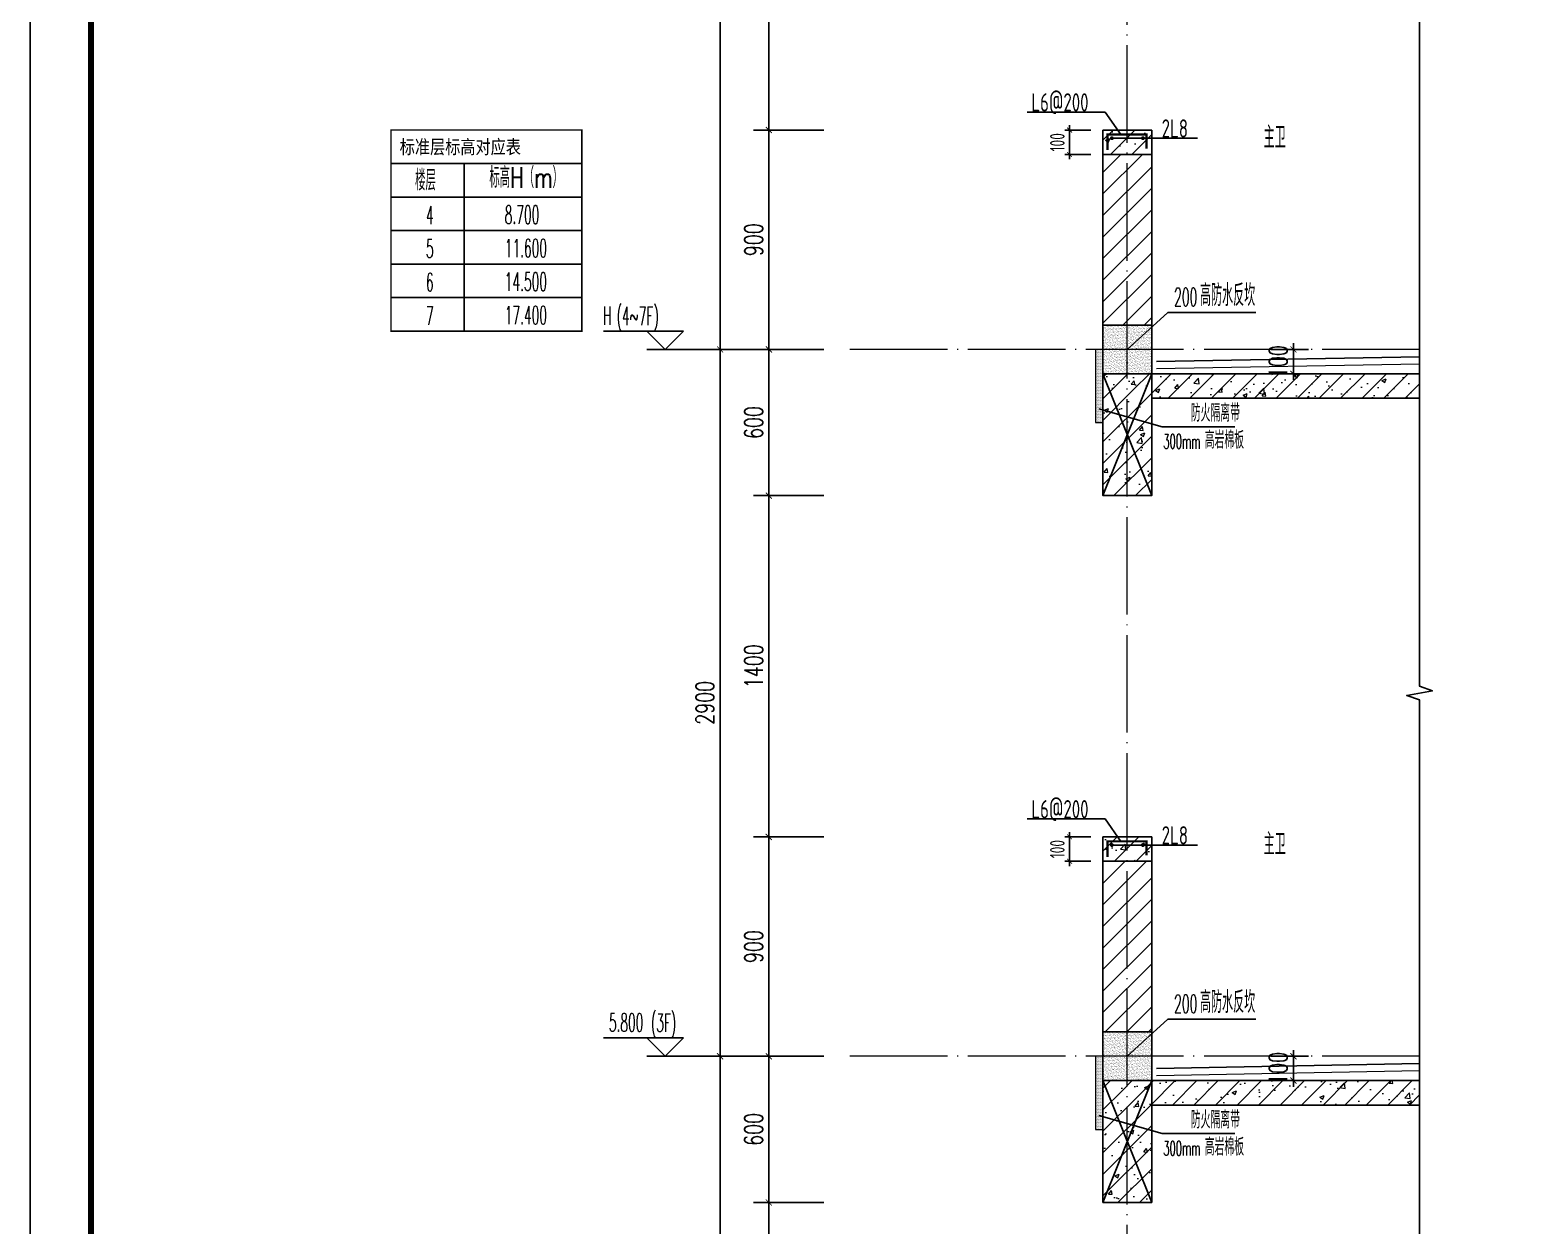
# Model space of a CAD drawing. Extents: x -1058961 to 23600, y -449123 to 2751847.
# Drawn here: x -60361 to -54193, y -27799 to -22893 of the extents above; entities that cross this region are included whole.
import ezdxf

# ---------------------------------------------------------------- set-up
doc = ezdxf.new("R2010")
doc.units = 0
doc.header["$LTSCALE"] = 1000
doc.linetypes.add('DOTE', pattern=[2.4200000000000004, 2, -0.2, 0.02, -0.2])
doc.layers.get('0').update_dxf_attribs({"linetype": 'CONTINUOUS'})
doc.layers.get('DEFPOINTS').update_dxf_attribs({"linetype": 'CONTINUOUS'})
for name, color, linetype in [('C-Sheet-图框', 101, 'CONTINUOUS'), ('DIM', 2, 'CONTINUOUS'), ('DIM_ELEV', 3, 'CONTINUOUS'), ('DIM_IDEN', 67, 'CONTINUOUS'), ('DIM_SYMB', 3, 'CONTINUOUS'), ('PUB_DIM', 3, 'CONTINUOUS'), ('PUB_TEXT', 2, 'CONTINUOUS'), ('REIN', 6, 'CONTINUOUS'), ('S-大样-砼线', 7, 'CONTINUOUS'), ('S-引出线', 40, 'CONTINUOUS'), ('TEXT', 2, 'CONTINUOUS'), ('WALL', 5, 'CONTINUOUS'), ('yichutu', 7, 'CONTINUOUS'), ('看线', 251, 'CONTINUOUS'), ('立面-看线', 251, 'CONTINUOUS')]:
    doc.layers.add(name, color=color, linetype=linetype)
for name, color, linetype, lineweight in [('DOTE', 19, 'DOTE', 9), ('PUB_HATCH', 8, 'CONTINUOUS', 9), ('内粉刷', 37, 'CONTINUOUS', 9), ('图框', 9, 'CONTINUOUS', 18)]:
    doc.layers.add(name, color=color, linetype=linetype, lineweight=lineweight)
doc.styles.add('_TCH_DIM', font='SIMPLEX.shx', dxfattribs={"width": 0.7, "bigfont": 'GBCBIG.shx'})
doc.styles.add('_TCH_DIM_T3', font='SIMPLEX', dxfattribs={"width": 0.7058823529411765, "bigfont": 'GBCBIG'})
doc.styles.add('DIM_FONT_T3', font='SIMPLEX', dxfattribs={"width": 0.7058823529411765, "bigfont": 'GBCBIG'})
doc.styles.add('TSSD_DIMENSION', font='Tssdeng.shx', dxfattribs={"width": 0.7, "bigfont": 'tssdchn.shx'})
doc.styles.add('w', font='tssdeng.shx', dxfattribs={"width": 0.8, "bigfont": 'tssdchn.shx'})
doc.styles.add('宋体', font='', dxfattribs={"height": 50})
doc.styles.get('宋体').set_extended_font_data('SimSun')
doc.dimstyles.new('_TCH_ARCH&&25', dxfattribs={"dimtxt": 74.375, "dimasz": 25, "dimexe": 62.5, "dimexo": 75, "dimgap": 25, "dimtad": 1, "dimdec": 0, "dimzin": 0, "dimdsep": 46, "dimtxsty": '_TCH_DIM_T3', "dimblk": 'ARCHTICK', "dimcen": 0.09, "dimclrt": 7, "dimazin": 0, "dimtfac": 1, "dimtdec": 0, "dimtix": 1, "dimtmove": 2, "dimatfit": 3, "dimldrblk": 'ARCHTICK', "dimfxl": 0, "dimtolj": 1, "dimtzin": 0, "dimarcsym": 0})
doc.dimstyles.new('TSSD_20_20', dxfattribs={"dimtxt": 60, "dimasz": 20, "dimexe": 20, "dimexo": 50, "dimgap": 20, "dimtad": 1, "dimdec": 0, "dimzin": 0, "dimdsep": 46, "dimtxsty": 'TSSD_DIMENSION', "dimblk": 'ARCHTICK', "dimblk1": 'ARCHTICK', "dimblk2": 'ARCHTICK', "dimcen": 0, "dimdle": 20, "dimclrt": 7, "dimadec": 0, "dimazin": 0, "dimtfac": 1, "dimtdec": 0, "dimtix": 1, "dimtmove": 2, "dimatfit": 3, "dimfxl": 0, "dimtolj": 1, "dimtzin": 0, "dimarcsym": 0})
pattern_1 = [(45, (0, 0), (-44.19417382415921, 44.19417382415922), []), (49.99999999999999, (0, 0), (179.3150456501884, -15.68803374564878), [18.75, -206.25]), (355, (0, 0), (-34.68783340325, 188.048033425003), [15, -165]), (100.4514, (14.94292, -1.307335), (144.6273454285054, 172.3598855152384), [15.9350475, -175.285528]), (46.18420000000002, (0, 50), (266.8102621564111, -41.37975358225452), [28.125, -309.3749999999999]), (96.6356, (22.23418625, 46.55167325), (233.6656763871758, 243.5294677251104), [23.902572, -262.92825]), (351.1842, (0, 50), (233.6654862834068, 243.5296502313311), [22.5, -247.5]), (21, (25, 37.5), (149.2267630296154, -100.6547226663347), [18.75, -206.25]), (326.0000000000001, (25, 37.5), (60.82883298039543, 181.2875112617133), [15, -165]), (71.4514, (37.43555825, 29.1120985), (210.0556571453725, 80.6326241774881), [15.9350475, -175.285528]), (37.50000000000001, (0, 0), (3.039963829322667, 83.22346345782788), [0, -163, 0, -167.5, 0, -165.625]), (7.499999999999999, (0, 0), (65.76738436053715, 98.60292797059006), [0, -95.5, 0, -159.25, 0, -63.125]), (327.5, (-55.75, 0), (133.4556090431022, -5.638717933594939), [0, -62.5, 0, -195, 0, -258.75]), (317.5, (-80.75, 0), (145.7965423355966, 25.02624558307943), [0, -81.25, 0, -129.5, 0, -183.75])]

# ---------------------------------------------------------------- blocks, each defined once
blk = doc.blocks.new('GFDDDDRG')
at = {"layer": '图框'}
blk.add_lwpolyline([(923309.7791572664, -107436.9617041193), (923309.7791572663, -159999.4617041193), (893609.7791572664, -159999.4617041193), (893609.7791572665, -107436.9617041193)], close=True, dxfattribs=at)
blk.add_lwpolyline([(923309.7791572664, -107436.9617041193), (923309.7791572663, -159999.4617041193), (893609.7791572664, -159999.4617041193), (893609.7791572665, -107436.9617041193)], close=True, dxfattribs=at)
at = {"layer": '图框', "const_width": 50}
blk.add_lwpolyline([(894109.7791572664, -159499.4617041193), (922809.7791572663, -159499.4617041193), (922809.7791572664, -108686.9617041193), (894109.7791572665, -108686.9617041193)], close=True, dxfattribs=at)
blk = doc.blocks.new('yct-1051-594-26275-14850-25-1002.0')
at = {"layer": 'yichutu', "color": 7}
blk.add_lwpolyline([(0, 0), (0, 14850), (26275, 14850), (26275, 0)], close=True, dxfattribs=at)
blk = doc.blocks.new('_ArchTick')
at = {"color": 0, "linetype": 'ByBlock', "const_width": 0.15}
blk.add_lwpolyline([(-0.5, -0.5), (0.5, 0.5)], dxfattribs=at)
blk = doc.blocks.new('*D1379')
at = {"layer": 'DEFPOINTS', "color": 0}
for p in [(1158057.574142566, 465143.3721649078), (1158223.534027657, 465143.3721649078), (1158057.574142566, 465043.3721650917)]:
    blk.add_point(p, dxfattribs=at)
at = {"layer": 'PUB_DIM', "color": 0, "lineweight": -2}
for p, q in [((1158132.574142566, 465143.3721649078), (1158286.034027657, 465143.3721649078)), ((1158223.534027657, 465143.3721649078), (1158223.534027657, 465168.3721649078)), ((1158223.534027657, 465043.3721650917), (1158223.534027657, 465143.3721649078)), ((1158132.574142566, 465043.3721650917), (1158286.034027657, 465043.3721650917)), ((1158223.534027657, 465043.3721650917), (1158223.534027657, 465018.3721650917))]:
    blk.add_line(p, q, dxfattribs=at)
at = {"layer": 'PUB_DIM', "color": 0, "lineweight": -2, "xscale": 25, "yscale": 25, "zscale": 25}
for p, rotation in [((1158223.534027657, 465143.3721649078), 270), ((1158223.534027657, 465043.3721650917), 90)]:
    blk.add_blockref('_ArchTick', p, dxfattribs=dict(at, rotation=rotation))
at = {"layer": 'PUB_DIM', "color": 7, "insert": (1158161.346527657, 465093.3721649999), "char_height": 74.375, "attachment_point": 5, "rotation": 90, "style": '_TCH_DIM_T3'}
blk.add_mtext('\\A1;100', dxfattribs=at)
blk = doc.blocks.new('VDVDXAXFSFFX')
at = {"layer": 'PUB_HATCH'}
h = blk.add_hatch(dxfattribs=at)
h.set_pattern_fill('DOTS', color=251, scale=2, style=0)
h.set_pattern_definition([(0, (924712.4965232481, -148185.5928938247), (1.5875, 3.175), [0, -3.175])])
h.paths.add_polyline_path([(924682.496528509, -148185.5928938247), (924712.4965288265, -148185.5928938247), (924712.4965296196, -147935.5928918117), (924712.4965296126, -147885.5928918776), (924712.4965232481, -147885.5928918157), (924712.4965232481, -147885.5928938247), (924682.496528509, -147885.5928938247)])
at = {"layer": 'DIM_IDEN', "color": 5}
for p, q in [((924695.4944669578, -148129.2886519908), (924955.5658560492, -148202.8897275763)), ((924955.5658560492, -148202.8897275763), (925253.409062462, -148202.8897275763))]:
    blk.add_line(p, q, dxfattribs=at)
at = {"layer": 'PUB_HATCH', "color": 5}
blk.add_lwpolyline([(924712.4965232481, -147885.5928938247), (924682.496528509, -147885.5928938247), (924682.496528509, -148185.5928938247), (924712.4965232481, -148185.5928938247)], close=True, dxfattribs=at)
at = {"layer": 'PUB_TEXT', "style": 'DIM_FONT_T3', "width": 0.7058823529411765}
blk.add_text('防火隔离带', height=71.48936170212767, dxfattribs=at).set_placement((925072.609312775, -148181.8897275763))
at = {"layer": 'PUB_TEXT', "color": 5, "style": 'DIM_FONT_T3'}
for s, height, width, p in [('300mm', 59.5, 0.4982698961937717, (924960.3522060211, -148292.9097275763)), ('高岩棉板', 71.48936170212767, 0.7058823529411765, (925129.763970727, -148292.9097275763))]:
    blk.add_text(s, height=height, dxfattribs=dict(at, width=width)).set_placement(p)
blk = doc.blocks.new('*D1737')
at = {"layer": 'DEFPOINTS', "color": 0}
for p in [(-57330.68307234102, -27703.12175046204), (-57030.6830723203, -27703.12175046204), (-57030.6830723203, -29103.12161294161)]:
    blk.add_point(p, dxfattribs=at)
at = {"layer": 'PUB_DIM', "color": 0, "lineweight": -2}
for p, q in [((-57105.6830723203, -27703.12175046204), (-57393.18307234102, -27703.12175046204)), ((-57330.68307234102, -29103.12161294161), (-57330.68307234102, -27703.12175046204)), ((-57105.6830723203, -29103.12161294161), (-57393.18307234102, -29103.12161294161))]:
    blk.add_line(p, q, dxfattribs=at)
at = {"layer": 'PUB_DIM', "color": 0, "lineweight": -2, "xscale": 25, "yscale": 25, "zscale": 25}
for p, rotation in [((-57330.68307234102, -27703.12175046204), 90), ((-57330.68307234102, -29103.12161294161), 270)]:
    blk.add_blockref('_ArchTick', p, dxfattribs=dict(at, rotation=rotation))
at = {"layer": 'PUB_DIM', "color": 7, "insert": (-57392.87057234102, -28403.12168170184), "char_height": 74.375, "attachment_point": 5, "rotation": 90, "style": '_TCH_DIM_T3'}
blk.add_mtext('\\A1;1400', dxfattribs=at)
blk = doc.blocks.new('*D1738')
at = {"layer": 'DEFPOINTS', "color": 0}
for p in [(-57330.68307234102, -27103.12175046228), (-57030.6830723203, -27103.12175046228), (-57030.6830723203, -27703.12175046204)]:
    blk.add_point(p, dxfattribs=at)
at = {"layer": 'PUB_DIM', "color": 0, "lineweight": -2}
for p, q in [((-57105.6830723203, -27103.12175046228), (-57393.18307234102, -27103.12175046227)), ((-57330.68307234102, -27703.12175046204), (-57330.68307234102, -27103.12175046228)), ((-57105.6830723203, -27703.12175046204), (-57393.18307234102, -27703.12175046204))]:
    blk.add_line(p, q, dxfattribs=at)
at = {"layer": 'PUB_DIM', "color": 0, "lineweight": -2, "xscale": 25, "yscale": 25, "zscale": 25}
for p, rotation in [((-57330.68307234102, -27103.12175046228), 90), ((-57330.68307234102, -27703.12175046204), 270)]:
    blk.add_blockref('_ArchTick', p, dxfattribs=dict(at, rotation=rotation))
at = {"layer": 'PUB_DIM', "color": 7, "insert": (-57392.87057234102, -27403.12175046217), "char_height": 74.375, "attachment_point": 5, "rotation": 90, "style": '_TCH_DIM_T3'}
blk.add_mtext('\\A1;600', dxfattribs=at)
blk = doc.blocks.new('*D1739')
at = {"layer": 'DEFPOINTS', "color": 0}
for p in [(-57330.68307234102, -26203.12161294161), (-57030.6830723203, -26203.12161294161), (-57030.6830723203, -27103.12175046228)]:
    blk.add_point(p, dxfattribs=at)
at = {"layer": 'PUB_DIM', "color": 0, "lineweight": -2}
for p, q in [((-57105.6830723203, -26203.12161294161), (-57393.18307234102, -26203.12161294161)), ((-57330.68307234102, -27103.12175046228), (-57330.68307234102, -26203.12161294161)), ((-57105.6830723203, -27103.12175046228), (-57393.18307234102, -27103.12175046227))]:
    blk.add_line(p, q, dxfattribs=at)
at = {"layer": 'PUB_DIM', "color": 0, "lineweight": -2, "xscale": 25, "yscale": 25, "zscale": 25}
for p, rotation in [((-57330.68307234102, -26203.12161294161), 90), ((-57330.68307234102, -27103.12175046228), 270)]:
    blk.add_blockref('_ArchTick', p, dxfattribs=dict(at, rotation=rotation))
at = {"layer": 'PUB_DIM', "color": 7, "insert": (-57392.87057234102, -26653.12168170195), "char_height": 74.375, "attachment_point": 5, "rotation": 90, "style": '_TCH_DIM_T3'}
blk.add_mtext('\\A1;900', dxfattribs=at)
blk = doc.blocks.new('*D1740')
at = {"layer": 'DEFPOINTS', "color": 0}
for p in [(-57330.68307234102, -24803.12175046228), (-57030.6830723203, -24803.12175046228), (-57030.6830723203, -26203.12161294161)]:
    blk.add_point(p, dxfattribs=at)
at = {"layer": 'PUB_DIM', "color": 0, "lineweight": -2}
for p, q in [((-57105.6830723203, -24803.12175046228), (-57393.18307234102, -24803.12175046227)), ((-57330.68307234102, -26203.12161294161), (-57330.68307234102, -24803.12175046228)), ((-57105.6830723203, -26203.12161294161), (-57393.18307234102, -26203.12161294161))]:
    blk.add_line(p, q, dxfattribs=at)
at = {"layer": 'PUB_DIM', "color": 0, "lineweight": -2, "xscale": 25, "yscale": 25, "zscale": 25}
for p, rotation in [((-57330.68307234102, -24803.12175046228), 90), ((-57330.68307234102, -26203.12161294161), 270)]:
    blk.add_blockref('_ArchTick', p, dxfattribs=dict(at, rotation=rotation))
at = {"layer": 'PUB_DIM', "color": 7, "insert": (-57392.87057234102, -25503.12168170195), "char_height": 74.375, "attachment_point": 5, "rotation": 90, "style": '_TCH_DIM_T3'}
blk.add_mtext('\\A1;1400', dxfattribs=at)
blk = doc.blocks.new('*D1741')
at = {"layer": 'DEFPOINTS', "color": 0}
for p in [(-57330.68307234102, -24203.12175046263), (-57030.6830723203, -24203.12175046263), (-57030.6830723203, -24803.12175046228)]:
    blk.add_point(p, dxfattribs=at)
at = {"layer": 'PUB_DIM', "color": 0, "lineweight": -2}
for p, q in [((-57105.6830723203, -24203.12175046263), (-57393.18307234102, -24203.12175046262)), ((-57330.68307234102, -24803.12175046228), (-57330.68307234102, -24203.12175046263)), ((-57105.6830723203, -24803.12175046228), (-57393.18307234102, -24803.12175046227))]:
    blk.add_line(p, q, dxfattribs=at)
at = {"layer": 'PUB_DIM', "color": 0, "lineweight": -2, "xscale": 25, "yscale": 25, "zscale": 25}
for p, rotation in [((-57330.68307234102, -24203.12175046263), 90), ((-57330.68307234102, -24803.12175046228), 270)]:
    blk.add_blockref('_ArchTick', p, dxfattribs=dict(at, rotation=rotation))
at = {"layer": 'PUB_DIM', "color": 7, "insert": (-57392.87057234102, -24503.12175046246), "char_height": 74.375, "attachment_point": 5, "rotation": 90, "style": '_TCH_DIM_T3'}
blk.add_mtext('\\A1;600', dxfattribs=at)
blk = doc.blocks.new('*D1742')
at = {"layer": 'DEFPOINTS', "color": 0}
for p in [(-57330.68307234102, -23303.12161294185), (-57030.6830723203, -23303.12161294185), (-57030.6830723203, -24203.12175046263)]:
    blk.add_point(p, dxfattribs=at)
at = {"layer": 'PUB_DIM', "color": 0, "lineweight": -2}
for p, q in [((-57105.6830723203, -23303.12161294185), (-57393.18307234102, -23303.12161294184)), ((-57330.68307234102, -24203.12175046263), (-57330.68307234102, -23303.12161294185)), ((-57105.6830723203, -24203.12175046263), (-57393.18307234102, -24203.12175046262))]:
    blk.add_line(p, q, dxfattribs=at)
at = {"layer": 'PUB_DIM', "color": 0, "lineweight": -2, "xscale": 25, "yscale": 25, "zscale": 25}
for p, rotation in [((-57330.68307234102, -23303.12161294185), 90), ((-57330.68307234102, -24203.12175046263), 270)]:
    blk.add_blockref('_ArchTick', p, dxfattribs=dict(at, rotation=rotation))
at = {"layer": 'PUB_DIM', "color": 7, "insert": (-57392.87057234102, -23753.12168170224), "char_height": 74.375, "attachment_point": 5, "rotation": 90, "style": '_TCH_DIM_T3'}
blk.add_mtext('\\A1;900', dxfattribs=at)
blk = doc.blocks.new('*D1743')
at = {"layer": 'DEFPOINTS', "color": 0}
for p in [(-57330.68307234102, -21903.12175047578), (-57030.6830723203, -21903.12175047578), (-57030.6830723203, -23303.12161294185)]:
    blk.add_point(p, dxfattribs=at)
at = {"layer": 'PUB_DIM', "color": 0, "lineweight": -2}
for p, q in [((-57105.6830723203, -21903.12175047578), (-57393.18307234102, -21903.12175047578)), ((-57330.68307234102, -23303.12161294185), (-57330.68307234102, -21903.12175047578)), ((-57105.6830723203, -23303.12161294185), (-57393.18307234102, -23303.12161294184))]:
    blk.add_line(p, q, dxfattribs=at)
at = {"layer": 'PUB_DIM', "color": 0, "lineweight": -2, "xscale": 25, "yscale": 25, "zscale": 25}
for p, rotation in [((-57330.68307234102, -21903.12175047578), 90), ((-57330.68307234102, -23303.12161294185), 270)]:
    blk.add_blockref('_ArchTick', p, dxfattribs=dict(at, rotation=rotation))
at = {"layer": 'PUB_DIM', "color": 7, "insert": (-57392.87057234102, -22603.12168170882), "char_height": 74.375, "attachment_point": 5, "rotation": 90, "style": '_TCH_DIM_T3'}
blk.add_mtext('\\A1;1400', dxfattribs=at)
blk = doc.blocks.new('*D1751')
at = {"layer": 'DEFPOINTS', "color": 0}
for p in [(-57530.68307234591, -27103.12175046239), (-57030.68307232077, -27103.12175046239), (-57030.68307232077, -30003.12175046239)]:
    blk.add_point(p, dxfattribs=at)
at = {"layer": 'PUB_DIM', "color": 0, "lineweight": -2}
for p, q in [((-57105.68307232077, -27103.12175046239), (-57593.18307234591, -27103.12175046239)), ((-57530.68307234591, -30003.12175046239), (-57530.68307234591, -27103.12175046239)), ((-57105.68307232077, -30003.12175046239), (-57593.18307234591, -30003.12175046239))]:
    blk.add_line(p, q, dxfattribs=at)
at = {"layer": 'PUB_DIM', "color": 0, "lineweight": -2, "xscale": 25, "yscale": 25, "zscale": 25}
for p, rotation in [((-57530.68307234591, -27103.12175046239), 90), ((-57530.68307234591, -30003.12175046239), 270)]:
    blk.add_blockref('_ArchTick', p, dxfattribs=dict(at, rotation=rotation))
at = {"layer": 'PUB_DIM', "color": 7, "insert": (-57592.87057234591, -28553.1217504624), "char_height": 74.375, "attachment_point": 5, "rotation": 90, "style": '_TCH_DIM_T3'}
blk.add_mtext('\\A1;2900', dxfattribs=at)
blk = doc.blocks.new('*D1752')
at = {"layer": 'DEFPOINTS', "color": 0}
for p in [(-57530.68307234591, -24203.12175046262), (-57030.68307232077, -24203.12175046263), (-57030.68307232077, -27103.12175046239)]:
    blk.add_point(p, dxfattribs=at)
at = {"layer": 'PUB_DIM', "color": 0, "lineweight": -2}
for p, q in [((-57105.68307232077, -24203.12175046263), (-57593.18307234591, -24203.12175046262)), ((-57530.68307234591, -27103.12175046239), (-57530.68307234591, -24203.12175046262)), ((-57105.68307232077, -27103.12175046239), (-57593.18307234591, -27103.12175046239))]:
    blk.add_line(p, q, dxfattribs=at)
at = {"layer": 'PUB_DIM', "color": 0, "lineweight": -2, "xscale": 25, "yscale": 25, "zscale": 25}
for p, rotation in [((-57530.68307234591, -24203.12175046262), 90), ((-57530.68307234591, -27103.12175046239), 270)]:
    blk.add_blockref('_ArchTick', p, dxfattribs=dict(at, rotation=rotation))
at = {"layer": 'PUB_DIM', "color": 7, "insert": (-57592.87057234591, -25653.12175046252), "char_height": 74.375, "attachment_point": 5, "rotation": 90, "style": '_TCH_DIM_T3'}
blk.add_mtext('\\A1;2900', dxfattribs=at)
blk = doc.blocks.new('*D1753')
at = {"layer": 'DEFPOINTS', "color": 0}
for p in [(-57530.68307234591, -21303.12175046239), (-57030.68307232077, -21303.12175046239), (-57030.68307232077, -24203.12175046263)]:
    blk.add_point(p, dxfattribs=at)
at = {"layer": 'PUB_DIM', "color": 0, "lineweight": -2}
for p, q in [((-57105.68307232077, -21303.12175046239), (-57593.18307234591, -21303.12175046239)), ((-57530.68307234591, -24203.12175046262), (-57530.68307234591, -21303.12175046239)), ((-57105.68307232077, -24203.12175046263), (-57593.18307234591, -24203.12175046262))]:
    blk.add_line(p, q, dxfattribs=at)
at = {"layer": 'PUB_DIM', "color": 0, "lineweight": -2, "xscale": 25, "yscale": 25, "zscale": 25}
for p, rotation in [((-57530.68307234591, -21303.12175046239), 90), ((-57530.68307234591, -24203.12175046262), 270)]:
    blk.add_blockref('_ArchTick', p, dxfattribs=dict(at, rotation=rotation))
at = {"layer": 'PUB_DIM', "color": 7, "insert": (-57592.87057234591, -22753.12175046252), "char_height": 74.375, "attachment_point": 5, "rotation": 90, "style": '_TCH_DIM_T3'}
blk.add_mtext('\\A1;2900', dxfattribs=at)
blk = doc.blocks.new('*D1440')
at = {"layer": 'DEFPOINTS', "color": 0}
for p in [(-55960.48891524062, -26203.12161294167), (-56097.40608227463, -26303.12161294167), (-55960.48891524062, -26303.12161294167)]:
    blk.add_point(p, dxfattribs=at)
at = {"layer": 'DIM', "color": 0, "lineweight": -2}
for p, q in [((-56010.48891524062, -26203.12161294167), (-56117.40608227463, -26203.12161294167)), ((-56097.40608227463, -26203.12161294167), (-56097.40608227463, -26183.12161294167)), ((-56097.40608227463, -26203.12161294167), (-56097.40608227463, -26303.12161294167)), ((-56010.48891524062, -26303.12161294167), (-56117.40608227463, -26303.12161294167)), ((-56097.40608227463, -26303.12161294167), (-56097.40608227463, -26323.12161294167))]:
    blk.add_line(p, q, dxfattribs=at)
at = {"layer": 'DIM', "color": 0, "lineweight": -2, "xscale": 20, "yscale": 20, "zscale": 20}
for p, rotation in [((-56097.40608227463, -26203.12161294167), 270), ((-56097.40608227463, -26303.12161294167), 90)]:
    blk.add_blockref('_ArchTick', p, dxfattribs=dict(at, rotation=rotation))
at = {"layer": 'DIM', "color": 7, "insert": (-56147.40608227462, -26253.12161294168), "char_height": 60, "attachment_point": 5, "rotation": 90, "style": 'TSSD_DIMENSION'}
blk.add_mtext('\\A1;100', dxfattribs=at)
blk = doc.blocks.new('20210809.02282059')
at = {"layer": 'REIN', "const_width": 9}
blk.add_lwpolyline([(87484.17413905729, 66580.93723980524), (87484.17413905729, 66644.7473179046), (87644.05902665015, 66644.7473179046), (87644.05902665015, 66586.78243779903)], dxfattribs=at)
at = {"layer": 'REIN', "const_width": 8}
for points in [[(87497.66146427253, 66629.68552062381, 1), (87505.66146427253, 66629.68552062381, 1)], [(87625.09821334062, 66629.68552062381, 1), (87633.09821334062, 66629.68552062381, 1)]]:
    blk.add_lwpolyline(points, format="xyb", close=True, dxfattribs=at)
at = {"layer": 'S-引出线'}
for p, q in [((87474.5888281595, 66737.00278282212), (87154.50981688779, 66737.00278282212)), ((87538.80876634456, 66644.7473179046), (87474.5888281595, 66737.00278282212)), ((87501.66146427253, 66629.68552062381), (87853.2882327484, 66629.68552062381))]:
    blk.add_line(p, q, dxfattribs=at)
at = {"layer": 'TEXT', "style": 'w', "width": 0.7}
for s, p in [('L6@200', (87171.47256206069, 66739.17247021152)), ('2L8', (87706.15828353167, 66632.06966891466))]:
    blk.add_text(s, height=75, rotation=1.867629851175362e-07, dxfattribs=at).set_placement(p)
blk = doc.blocks.new('*D1441')
at = {"layer": 'DEFPOINTS', "color": 0}
for p in [(-55960.48891524062, -23303.1216129419), (-56097.40608227463, -23403.1216129419), (-55960.48891524062, -23403.1216129419)]:
    blk.add_point(p, dxfattribs=at)
at = {"layer": 'DIM', "color": 0, "lineweight": -2}
for p, q in [((-56010.48891524062, -23303.1216129419), (-56117.40608227463, -23303.1216129419)), ((-56097.40608227463, -23303.1216129419), (-56097.40608227463, -23283.1216129419)), ((-56097.40608227463, -23303.1216129419), (-56097.40608227463, -23403.1216129419)), ((-56010.48891524062, -23403.1216129419), (-56117.40608227463, -23403.1216129419)), ((-56097.40608227463, -23403.1216129419), (-56097.40608227463, -23423.1216129419))]:
    blk.add_line(p, q, dxfattribs=at)
at = {"layer": 'DIM', "color": 0, "lineweight": -2, "xscale": 20, "yscale": 20, "zscale": 20}
for p, rotation in [((-56097.40608227463, -23303.1216129419), 270), ((-56097.40608227463, -23403.1216129419), 90)]:
    blk.add_blockref('_ArchTick', p, dxfattribs=dict(at, rotation=rotation))
at = {"layer": 'DIM', "color": 7, "insert": (-56147.40608227462, -23353.12161294191), "char_height": 60, "attachment_point": 5, "rotation": 90, "style": 'TSSD_DIMENSION'}
blk.add_mtext('\\A1;100', dxfattribs=at)
blk = doc.blocks.new('20210809.03232467')
at = {"layer": 'S-大样-砼线'}
for p, q in [((87154.50981688779, 67080.93735919218), (87354.50981570501, 66580.93723981472)), ((87354.51276363153, 67080.93735919014), (87154.51276483014, 66580.93723980524))]:
    blk.add_line(p, q, dxfattribs=at)
blk.add_lwpolyline([(87354.50982275046, 67080.93735918641), (87154.50981688779, 67080.93735918641), (87154.50981688965, 66580.93723980896), (87354.5098227514, 66580.93723980896)], close=True, dxfattribs=at)
blk = doc.blocks.new('gdfgdgrdfaw')
at = {"layer": 'PUB_HATCH'}
h = blk.add_hatch(dxfattribs=at)
h.set_pattern_fill('钢筋混凝土', color=256, scale=25, style=0)
h.set_pattern_definition(pattern_1)
h.paths.add_polyline_path([(1157642.391776409, 465943.3721650821), (1157642.391776409, 466043.3721650821), (1157442.391776409, 466043.3721650821), (1157442.391776409, 465943.3721650821)])
h = blk.add_hatch(dxfattribs=at)
h.set_pattern_fill('普通砖', color=256, scale=25, style=0)
h.set_pattern_definition([(45, (0, 44.8778375), (-44.19419150182874, 44.19419150182875), [])])
h.paths.add_polyline_path([(1157642.391769704, 465243.3721650823), (1157642.391769704, 465943.3721650821), (1157442.391769704, 465943.3721650821), (1157442.391769704, 465243.3721650823)])
h = blk.add_hatch(dxfattribs=at)
h.set_pattern_fill('钢筋混凝土', color=256, scale=25, style=0)
h.set_pattern_definition(pattern_1)
h.paths.add_polyline_path([(1157642.391769704, 464543.3721639105), (1157642.391774331, 464943.3721650844), (1157442.391775368, 465043.3721651007), (1157442.391769704, 464543.3721662128)])
h = blk.add_hatch(dxfattribs=at)
h.set_pattern_fill('钢筋混凝土', color=256, scale=25, style=0)
h.set_pattern_definition(pattern_1)
h.paths.add_polyline_path([(1158740.916688931, 465043.3721650868), (1157442.391775368, 465043.3721651007), (1157642.391774331, 464943.3721650844), (1158740.916688931, 464943.3721650868)])
at = {"layer": '立面-看线'}
h = blk.add_hatch(dxfattribs=at)
h.set_pattern_fill('碎沙', color=256, scale=4)
h.set_pattern_definition([(37.50000000000001, (356389.1521258352, 79681.41970536293), (-0.32000625919681, 9.788264746586847), [0, -7.7216, 0, -8.636000000000001, 0, -8.255]), (7.499999999999999, (356389.1521258352, 79681.41970536293), (8.990465662760052, 14.33650201136708), [0, -4.1656, 0, -6.9596, 0, -2.667]), (327.5, (356382.9037258351, 79681.41970536293), (15.81984740482916, 0.028743693570914), [0, -2.54, 0, -9.144, 0, -11.938]), (317.5, (356382.9037258351, 79681.41970536293), (15.27112904944595, 4.458586465144325), [0, -1.27, 0, -5.9944, 0, -6.858])])
h.paths.add_polyline_path([(1157442.391776461, 465043.3721649967), (1157642.391776523, 465043.3721646604), (1157642.391776554, 465243.3721648258), (1157442.391776492, 465243.3721653387)])
at = {"layer": 'DIM_IDEN'}
for p, q in [((1157542.392034936, 465143.3722684763), (1157709.202950143, 465294.8897628722)), ((1157709.202950143, 465294.8897628722), (1158069.379461748, 465294.8897628722))]:
    blk.add_line(p, q, dxfattribs=at)
at = {"layer": 'WALL'}
for p, q in [((1157442.391776409, 465943.3721650821), (1157442.391776409, 466043.3721650821)), ((1157442.391776409, 466043.3721650821), (1157642.391776409, 466043.3721650821)), ((1157642.391776409, 465943.3721650821), (1157642.391776409, 466043.3721650821)), ((1157442.391769704, 465243.3721650823), (1157442.391769704, 465943.3721650821)), ((1157442.391776409, 465943.3721650821), (1157642.391776409, 465943.3721650821)), ((1157642.391769704, 465243.3721650823), (1157642.391769704, 465943.3721650821)), ((1157442.391769704, 465243.3721650823), (1157642.391769704, 465243.3721650823)), ((1157442.391769704, 464543.3721662128), (1157442.391775368, 465043.3721651007)), ((1158740.916688931, 465043.3721650868), (1157442.391775368, 465043.3721651007)), ((1158740.916688931, 464943.3721650868), (1158740.916688931, 465043.3721650868)), ((1158740.916688931, 464943.3721650868), (1157642.391774331, 464943.3721650844)), ((1157642.391769704, 464543.3721639105), (1157642.391774331, 464943.3721650844)), ((1157442.391769704, 464543.3721662128), (1157642.391769704, 464543.3721639105))]:
    blk.add_line(p, q, dxfattribs=at)
blk.add_lwpolyline([(1157442.391776455, 465243.3721650823), (1157642.391776591, 465243.3721650823), (1157642.391776591, 465043.3721650823), (1157442.391776455, 465043.3721650823)], close=True, dxfattribs=at)
at = {"layer": '内粉刷'}
blk.add_lwpolyline([(1158740.916688931, 465083.372165086), (1157662.391775905, 465063.3832221435)], dxfattribs=at)
at = {"layer": '看线', "color": 32}
blk.add_lwpolyline([(1158740.916688931, 465113.372165086), (1157662.391775905, 465093.3832221435)], dxfattribs=at)
at = {"layer": 'PUB_TEXT', "style": 'DIM_FONT_T3'}
for s, height, width, p in [('主卫', 89.36170212765958, 0.7058823529411765, (1158101.60987159, 465968.9951432003)), ('高防水反坎', 89.36170212765958, 0.7058823529411765, (1157840.094417944, 465321.1397628722)), ('200', 74.375, 0.4982698961937717, (1157734.212065002, 465321.1397628722))]:
    blk.add_text(s, height=height, dxfattribs=dict(at, width=width)).set_placement(p)
at = {"layer": 'PUB_DIM'}
dim = blk.add_aligned_dim(p1=(1158057.574142566, 465043.3721650917), p2=(1158057.574142566, 465143.3721649078), distance=-165.9598850910552, dimstyle='_TCH_ARCH&&25', dxfattribs=at)
dim.commit()
dim.dimension.update_dxf_attribs({"geometry": '*D1379', "text_midpoint": (1158161.346527657, 465093.3721649999)})

msp = doc.modelspace()

# ---------------------------------------------------------------- linework, layer by layer
at = {"layer": 'C-Sheet-图框', "color": 0}
for p, q in [((-58880.5214555749, -23440.62175046268), (-58097.76887017919, -23440.62175046268)), ((-58880.5214555749, -23440.62175046263), (-58097.76887017919, -23440.62175046263)), ((-58580.20909901441, -23440.62175046263), (-58580.20909901441, -24128.12175046263)), ((-58880.5214555749, -23578.12175046263), (-58097.76887017919, -23578.12175046263)), ((-58880.5214555749, -23715.62175046263), (-58097.76887017919, -23715.62175046263)), ((-58880.5214555749, -23853.12175046263), (-58097.76887017919, -23853.12175046263)), ((-58880.5214555749, -23990.62175046263), (-58097.76887017919, -23990.62175046263))]:
    msp.add_line(p, q, dxfattribs=at)
at = {"layer": 'C-Sheet-图框', "color": 0, "const_width": 5.999999999999876}
msp.add_lwpolyline([(-58880.5214555749, -24128.12175046263), (-58097.76887017919, -24128.12175046263), (-58097.76887017919, -23303.12175046268), (-58880.5214555749, -23303.12175046268)], close=True, dxfattribs=at)
at = {"layer": 'DIM_ELEV'}
for p, q in [((-57680.68307234684, -24128.12175046263), (-58008.68307234684, -24128.12175046263)), ((-57755.68307234684, -24203.12175046263), (-57830.68307234684, -24128.12175046263)), ((-57755.68307234684, -24203.12175046263), (-57680.68307234684, -24128.12175046263)), ((-57330.68307234114, -24203.12175046263), (-57830.68307234684, -24203.12175046263)), ((-57680.68307234684, -27028.12175046239), (-58008.68307234684, -27028.12175046239)), ((-57755.68307234684, -27103.12175046239), (-57830.68307234684, -27028.12175046239)), ((-57755.68307234684, -27103.12175046239), (-57680.68307234684, -27028.12175046239)), ((-57330.68307234114, -27103.12175046239), (-57830.68307234684, -27103.12175046239))]:
    msp.add_line(p, q, dxfattribs=at)
at = {"layer": 'DIM_SYMB'}
msp.add_lwpolyline([(-54661.96399601374, -16923.12175046827), (-54661.96399601421, -25584.99789526832), (-54609.46399601421, -25604.10633256729), (-54714.46399601421, -25622.62066554168), (-54661.96399601421, -25641.24789526832), (-54661.96399601467, -34303.12404006842)], dxfattribs=at)
at = {"layer": 'DOTE', "color": 1, "linetype": 'DOTE', "ltscale": 0.2}
for p, q in [((-55860.48891524051, -34003.12404006842), (-55860.48891524074, -16323.12175046856)), ((-54661.96399601421, -24203.12175046263), (-57030.6830723203, -24203.12175046263)), ((-54661.96399601421, -27103.12175046239), (-57030.6830723203, -27103.12175046239))]:
    msp.add_line(p, q, dxfattribs=at)

# ---------------------------------------------------------------- block references
at = {"xscale": 0.5, "yscale": 0.5, "zscale": 0.5}
msp.add_blockref('GFDDDDRG', (-507165.4759816508, 41823.38386412762), dxfattribs=at)
for name, p in [('gdfgdgrdfaw', (-1213402.880684945, -489346.493778024)), ('VDVDXAXFSFFX', (-980672.9854317382, 123682.4712934248)), ('gdfgdgrdfaw', (-1213402.880684945, -492246.4937780238)), ('VDVDXAXFSFFX', (-980672.9854067801, 120782.4711559043))]:
    msp.add_blockref(name, p)
at = {"layer": 'REIN'}
for p in [(-143425.6717024974, -89966.22837703308), (-143425.6717024974, -92866.22837703285)]:
    msp.add_blockref('20210809.02282059', p, dxfattribs=at)
at = {"layer": 'yichutu', "rotation": 270}
msp.add_blockref('yct-1051-594-26275-14850-25-1002.0', (-60360.58640301751, -11895.09698793205), dxfattribs=at)
at = {"layer": '立面-看线'}
for p in [(-143114.9987046083, -91384.05885392253), (-143114.9987046083, -94284.0588539223)]:
    msp.add_blockref('20210809.03232467', p, dxfattribs=at)

# ---------------------------------------------------------------- texts
at = {"layer": 'PUB_TEXT', "color": 2, "style": '宋体', "width": 0.8}
msp.add_text('标准层标高对应表', height=56.9620253164557, dxfattribs=at).set_placement((-58844.5307786077, -23400.68916423584))
at = {"layer": 'PUB_TEXT', "style": '_TCH_DIM'}
for s, height, width, p in [('楼层', 84.39716312056737, 0.7, (-58781.39342882216, -23551.14915457414)), ('标高H（m）', 84.39716312056737, 0.7, (-58476.87876876642, -23540.05927051988)), ('4', 74.375, 0.4941176470588236, (-58737.09760997363, -23689.28264423145)), ('8.700', 74.375, 0.4941176470588236, (-58413.72457421629, -23687.39151782088)), ('5', 74.375, 0.4941176470588236, (-58737.09760997363, -23826.78264423145)), ('11.600', 74.375, 0.4941176470588236, (-58413.72457421629, -23824.89151782088)), ('6', 74.375, 0.4941176470588236, (-58737.09760997363, -23964.28264423145)), ('14.500', 74.375, 0.4941176470588236, (-58413.72457421629, -23962.39151782088)), ('7', 74.375, 0.4941176470588236, (-58737.09760997363, -24101.78264423145)), ('17.400', 74.375, 0.4941176470588236, (-58413.72457421629, -24099.89151782088)), ('H', 74.375, 0.4941176470588236, (-58011.28307234682, -24101.87175046263)), ('(4~7F)', 74.375, 0.4941176470588236, (-57955.5080723468, -24103.0967504626)), ('5.800', 74.375, 0.4941176470588236, (-57986.78307234682, -27001.87175046239)), ('(3F)', 74.375, 0.4941176470588236, (-57814.6330723468, -27003.09675046237))]:
    msp.add_text(s, height=height, dxfattribs=dict(at, width=width)).set_placement(p)

# ---------------------------------------------------------------- dimensions: what is measured, and where the dimension line sits
at = {"layer": 'DIM'}
for base, p1, p2, picture, middle in [((-56097.40608227463, -23403.1216129419), (-55960.48891524062, -23303.1216129419), (-55960.48891524062, -23403.1216129419), '*D1441', (-56147.40608227462, -23353.12161294191)), ((-56097.40608227463, -26303.12161294167), (-55960.48891524062, -26203.12161294167), (-55960.48891524062, -26303.12161294167), '*D1440', (-56147.40608227462, -26253.12161294168))]:
    dim = msp.add_linear_dim(base=base, p1=p1, p2=p2, angle=90, dimstyle='TSSD_20_20', dxfattribs=at)
    dim.commit()
    dim.dimension.update_dxf_attribs({"geometry": picture, "text_midpoint": middle})
at = {"layer": 'PUB_DIM'}
for p1, p2, distance, picture, middle in [((-57030.68307232077, -24203.12175046263), (-57030.68307232077, -21303.12175046239), 500.00000002514577, '*D1753', (-57592.87057234591, -22753.12175046252)), ((-57030.6830723203, -23303.12161294185), (-57030.6830723203, -21903.12175047578), 300.00000002071465, '*D1743', (-57392.87057234102, -22603.12168170882)), ((-57030.6830723203, -24203.12175046263), (-57030.6830723203, -23303.12161294185), 300.0000000207147, '*D1742', (-57392.87057234102, -23753.12168170224)), ((-57030.68307232077, -27103.12175046239), (-57030.68307232077, -24203.12175046263), 500.00000002514565, '*D1752', (-57592.87057234591, -25653.12175046252)), ((-57030.6830723203, -24803.12175046228), (-57030.6830723203, -24203.12175046263), 300.00000002071465, '*D1741', (-57392.87057234102, -24503.12175046246)), ((-57030.6830723203, -26203.12161294161), (-57030.6830723203, -24803.12175046228), 300.00000002071465, '*D1740', (-57392.87057234102, -25503.12168170195)), ((-57030.6830723203, -27103.12175046228), (-57030.6830723203, -26203.12161294161), 300.00000002071465, '*D1739', (-57392.87057234102, -26653.12168170195)), ((-57030.68307232077, -30003.12175046239), (-57030.68307232077, -27103.12175046239), 500.0000000251457, '*D1751', (-57592.87057234591, -28553.1217504624)), ((-57030.6830723203, -27703.12175046204), (-57030.6830723203, -27103.12175046228), 300.00000002071465, '*D1738', (-57392.87057234102, -27403.12175046217)), ((-57030.6830723203, -29103.12161294161), (-57030.6830723203, -27703.12175046204), 300.00000002071465, '*D1737', (-57392.87057234102, -28403.12168170184))]:
    dim = msp.add_aligned_dim(p1=p1, p2=p2, distance=distance, dimstyle='_TCH_ARCH&&25', dxfattribs=at)
    dim.commit()
    dim.dimension.update_dxf_attribs({"geometry": picture, "text_midpoint": middle})

doc.saveas('drawing.dxf')
